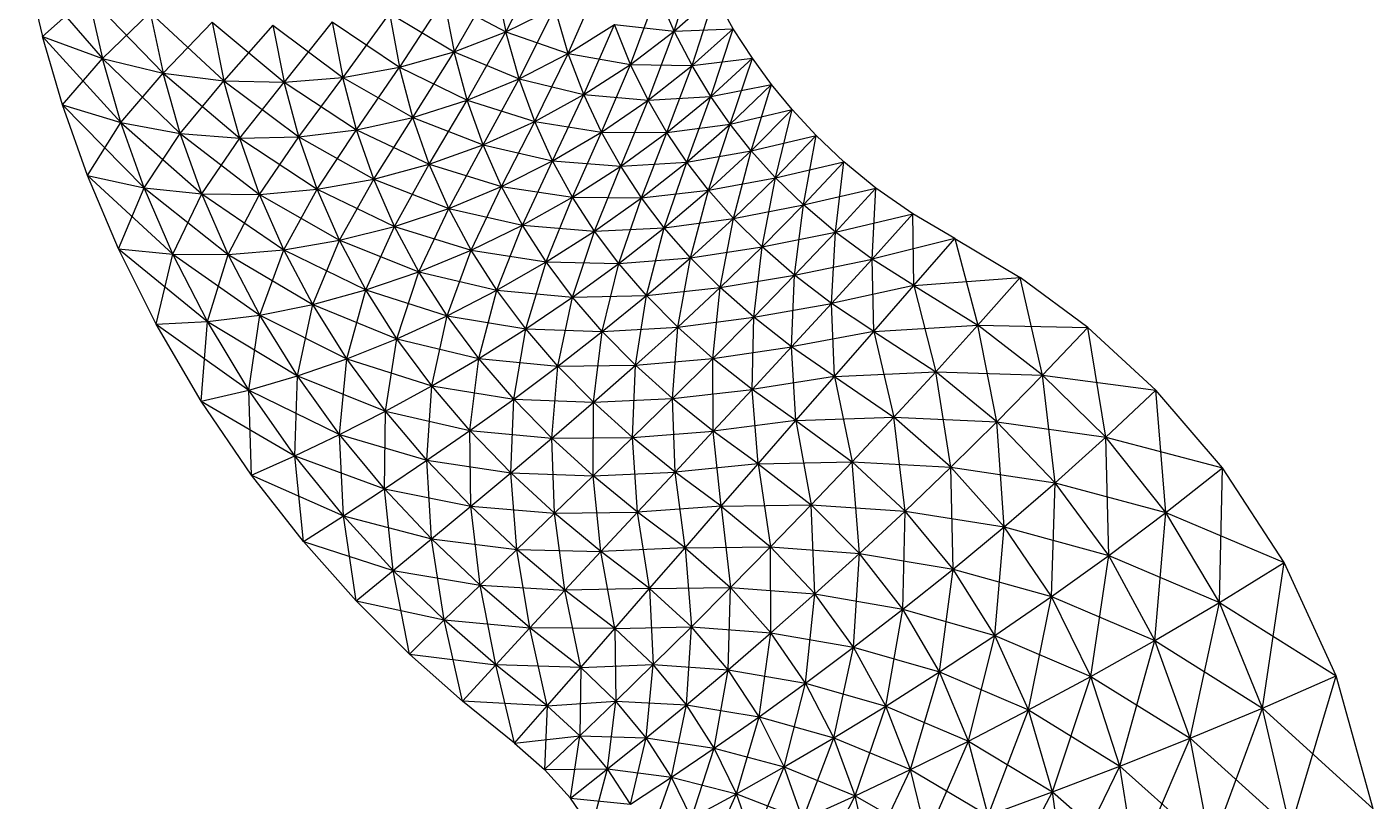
# Model space of a CAD drawing. Header units: metres. Extents: x -35 to 65, y -48 to 101.
# Drawn here: x -18.3 to 64, y 11.6 to 58.9 of the extents above; entities that cross this region are included whole.
import ezdxf

# ---------------------------------------------------------------- set-up
doc = ezdxf.new("R2010")
doc.units = ezdxf.units.M
for name, color, linetype, true_color in [('elements_default', 7, 'Continuous', 0xffffff), ('elements_lc_19', 2, 'Continuous', 0xffff00), ('elements_lc_2', 3, 'Continuous', 0x00ff00), ('elements_lc_3', 4, 'Continuous', 0x00ffff), ('elements_lc_4', 5, 'Continuous', 0x0000ff), ('elements_lc_5', 6, 'Continuous', 0xff00ff), ('elements_lc_6', 1, 'Continuous', 0xff0000)]:
    doc.layers.add(name, color=color, linetype=linetype, true_color=true_color)

msp = doc.modelspace()

# ---------------------------------------------------------------- linework, layer by layer
at = {"layer": 'elements_default'}
for p, q in [((13.3012, 63.1794), (10.9804, 58.6091)), ((21.2715, 58.6592), (22.6744, 63.1433)), ((-18.3167, 62.3061), (-17.3717, 58.3216)), ((-18.3167, 62.3061), (-13.7005, 56.9845)), ((10.3445, 61.7789), (7.81, 57.3896)), ((10.3445, 61.7789), (10.9804, 58.6091)), ((14.7927, 57.2929), (16.7566, 61.7723)), ((18.6006, 56.627), (20.2495, 61.0196)), ((21.2715, 58.6592), (20.2495, 61.0196)), ((-14.5668, 60.8239), (-17.3717, 58.3216)), ((-14.5668, 60.8239), (-13.7005, 56.9845)), ((-14.5668, 60.8239), (-9.98212, 56.089)), ((7.18893, 60.6301), (4.47503, 56.4507)), ((7.18893, 60.6301), (7.81, 57.3896)), ((7.18893, 60.6301), (10.9804, 58.6091)), ((21.2715, 58.6592), (23.7518, 60.8496)), ((22.3704, 56.548), (23.7518, 60.8496)), ((24.8901, 58.8087), (23.7518, 60.8496)), ((-10.7751, 59.7971), (-13.7005, 56.9845)), ((-10.7751, 59.7971), (-9.98212, 56.089)), ((-10.7751, 59.7971), (-6.26505, 55.6136)), ((3.85192, 59.7659), (0.998448, 55.8222)), ((3.85192, 59.7659), (4.47503, 56.4507)), ((3.85192, 59.7659), (7.81, 57.3896)), ((10.9804, 58.6091), (13.9676, 60.0797)), ((11.7851, 55.7396), (13.9676, 60.0797)), ((14.7927, 57.2929), (13.9676, 60.0797)), ((-6.99434, 59.2048), (-9.98212, 56.089)), ((-6.99434, 59.2048), (-6.26505, 55.6136)), ((-6.99434, 59.2048), (-2.59236, 55.5337)), ((-3.27063, 59.0216), (-6.26505, 55.6136)), ((-3.27063, 59.0216), (-2.59236, 55.5337)), ((-3.27063, 59.0216), (0.998448, 55.8222)), ((0.356067, 59.2189), (-2.59236, 55.5337)), ((0.356067, 59.2189), (0.998448, 55.8222)), ((0.356067, 59.2189), (4.47503, 56.4507)), ((7.81, 57.3896), (10.9804, 58.6091)), ((8.61191, 54.4273), (10.9804, 58.6091)), ((11.7851, 55.7396), (10.9804, 58.6091)), ((10.9804, 58.6091), (14.7927, 57.2929)), ((14.7927, 57.2929), (17.6186, 59.0612)), ((15.7518, 54.7747), (17.6186, 59.0612)), ((18.6006, 56.627), (17.6186, 59.0612)), ((17.6186, 59.0612), (21.2715, 58.6592)), ((18.6006, 56.627), (21.2715, 58.6592)), ((19.6776, 54.4345), (21.2715, 58.6592)), ((21.2715, 58.6592), (24.8901, 58.8087)), ((22.3704, 56.548), (21.2715, 58.6592)), ((22.3704, 56.548), (24.8901, 58.8087)), ((23.5215, 54.6579), (24.8901, 58.8087)), ((26.0582, 56.9979), (24.8901, 58.8087)), ((-16.1498, 54.1596), (-17.3717, 58.3216)), ((-17.3717, 58.3216), (-12.5705, 53.0709)), ((-17.3717, 58.3216), (-13.7005, 56.9845)), ((-16.1498, 54.1596), (-13.7005, 56.9845)), ((-12.5705, 53.0709), (-13.7005, 56.9845)), ((-13.7005, 56.9845), (-8.93887, 52.3951)), ((-13.7005, 56.9845), (-9.98212, 56.089)), ((4.47503, 56.4507), (7.81, 57.3896)), ((5.29227, 53.3821), (7.81, 57.3896)), ((8.61191, 54.4273), (7.81, 57.3896)), ((7.81, 57.3896), (11.7851, 55.7396)), ((11.7851, 55.7396), (14.7927, 57.2929)), ((12.7399, 53.1242), (14.7927, 57.2929)), ((15.7518, 54.7747), (14.7927, 57.2929)), ((14.7927, 57.2929), (18.6006, 56.627)), ((22.3704, 56.548), (26.0582, 56.9979)), ((23.5215, 54.6579), (26.0582, 56.9979)), ((24.7058, 52.9633), (26.0582, 56.9979)), ((27.2322, 55.3947), (26.0582, 56.9979)), ((-12.5705, 53.0709), (-9.98212, 56.089)), ((-8.93887, 52.3951), (-9.98212, 56.089)), ((-9.98212, 56.089), (-5.29941, 52.1119)), ((-9.98212, 56.089), (-6.26505, 55.6136)), ((0.998448, 55.8222), (4.47503, 56.4507)), ((1.84889, 52.6305), (4.47503, 56.4507)), ((5.29227, 53.3821), (4.47503, 56.4507)), ((4.47503, 56.4507), (8.61191, 54.4273)), ((15.7518, 54.7747), (18.6006, 56.627)), ((16.8259, 52.4868), (18.6006, 56.627)), ((19.6776, 54.4345), (18.6006, 56.627)), ((18.6006, 56.627), (22.3704, 56.548)), ((19.6776, 54.4345), (22.3704, 56.548)), ((20.8304, 52.4521), (22.3704, 56.548)), ((23.5215, 54.6579), (22.3704, 56.548)), ((-8.93887, 52.3951), (-6.26505, 55.6136)), ((-5.29941, 52.1119), (-6.26505, 55.6136)), ((-6.26505, 55.6136), (-1.69185, 52.1986)), ((-6.26505, 55.6136), (-2.59236, 55.5337)), ((-5.29941, 52.1119), (-2.59236, 55.5337)), ((-2.59236, 55.5337), (0.998448, 55.8222)), ((-1.69185, 52.1986), (-2.59236, 55.5337)), ((-2.59236, 55.5337), (1.84889, 52.6305)), ((-1.69185, 52.1986), (0.998448, 55.8222)), ((1.84889, 52.6305), (0.998448, 55.8222)), ((0.998448, 55.8222), (5.29227, 53.3821)), ((8.61191, 54.4273), (11.7851, 55.7396)), ((9.58155, 51.6978), (11.7851, 55.7396)), ((12.7399, 53.1242), (11.7851, 55.7396)), ((11.7851, 55.7396), (15.7518, 54.7747)), ((23.5215, 54.6579), (27.2322, 55.3947)), ((24.7058, 52.9633), (27.2322, 55.3947)), ((25.9915, 51.3423), (27.2322, 55.3947)), ((28.4953, 53.8608), (27.2322, 55.3947)), ((5.29227, 53.3821), (8.61191, 54.4273)), ((6.29624, 50.5178), (8.61191, 54.4273)), ((9.58155, 51.6978), (8.61191, 54.4273)), ((8.61191, 54.4273), (12.7399, 53.1242)), ((12.7399, 53.1242), (15.7518, 54.7747)), ((13.8311, 50.7232), (15.7518, 54.7747)), ((16.8259, 52.4868), (15.7518, 54.7747)), ((15.7518, 54.7747), (19.6776, 54.4345)), ((16.8259, 52.4868), (19.6776, 54.4345)), ((18.0008, 50.3954), (19.6776, 54.4345)), ((19.6776, 54.4345), (23.5215, 54.6579)), ((20.8304, 52.4521), (19.6776, 54.4345)), ((20.8304, 52.4521), (23.5215, 54.6579)), ((22.0447, 50.6518), (23.5215, 54.6579)), ((24.7058, 52.9633), (23.5215, 54.6579)), ((-14.6116, 49.8303), (-16.1498, 54.1596)), ((-16.1498, 54.1596), (-11.1465, 49.0823)), ((-16.1498, 54.1596), (-12.5705, 53.0709)), ((24.7058, 52.9633), (28.4953, 53.8608)), ((25.9915, 51.3423), (28.4953, 53.8608)), ((27.4737, 49.6949), (28.4953, 53.8608)), ((29.9611, 52.2812), (28.4953, 53.8608)), ((-14.6116, 49.8303), (-12.5705, 53.0709)), ((-11.1465, 49.0823), (-12.5705, 53.0709)), ((-12.5705, 53.0709), (-7.62408, 48.7042)), ((-12.5705, 53.0709), (-8.93887, 52.3951)), ((1.84889, 52.6305), (5.29227, 53.3821)), ((2.90612, 49.6066), (5.29227, 53.3821)), ((6.29624, 50.5178), (5.29227, 53.3821)), ((5.29227, 53.3821), (9.58155, 51.6978)), ((9.58155, 51.6978), (12.7399, 53.1242)), ((10.7108, 49.1621), (12.7399, 53.1242)), ((13.8311, 50.7232), (12.7399, 53.1242)), ((12.7399, 53.1242), (16.8259, 52.4868)), ((20.8304, 52.4521), (24.7058, 52.9633)), ((22.0447, 50.6518), (24.7058, 52.9633)), ((23.3757, 48.929), (24.7058, 52.9633)), ((25.9915, 51.3423), (24.7058, 52.9633)), ((-11.1465, 49.0823), (-8.93887, 52.3951)), ((-7.62408, 48.7042), (-8.93887, 52.3951)), ((-8.93887, 52.3951), (-4.08441, 48.6787)), ((-8.93887, 52.3951), (-5.29941, 52.1119)), ((-7.62408, 48.7042), (-5.29941, 52.1119)), ((-5.29941, 52.1119), (-1.69185, 52.1986)), ((-4.08441, 48.6787), (-5.29941, 52.1119)), ((-5.29941, 52.1119), (-0.563618, 48.9864)), ((-4.08441, 48.6787), (-1.69185, 52.1986)), ((-1.69185, 52.1986), (1.84889, 52.6305)), ((-0.563618, 48.9864), (-1.69185, 52.1986)), ((-1.69185, 52.1986), (2.90612, 49.6066)), ((-0.563618, 48.9864), (1.84889, 52.6305)), ((2.90612, 49.6066), (1.84889, 52.6305)), ((1.84889, 52.6305), (6.29624, 50.5178)), ((13.8311, 50.7232), (16.8259, 52.4868)), ((15.05, 48.5023), (16.8259, 52.4868)), ((18.0008, 50.3954), (16.8259, 52.4868)), ((16.8259, 52.4868), (20.8304, 52.4521)), ((18.0008, 50.3954), (20.8304, 52.4521)), ((19.2671, 48.4713), (20.8304, 52.4521)), ((22.0447, 50.6518), (20.8304, 52.4521)), ((25.9915, 51.3423), (29.9611, 52.2812)), ((27.4737, 49.6949), (29.9611, 52.2812)), ((29.1786, 48.032), (29.9611, 52.2812)), ((31.6572, 50.6738), (29.9611, 52.2812)), ((6.29624, 50.5178), (9.58155, 51.6978)), ((7.48448, 47.8213), (9.58155, 51.6978)), ((10.7108, 49.1621), (9.58155, 51.6978)), ((9.58155, 51.6978), (13.8311, 50.7232)), ((22.0447, 50.6518), (25.9915, 51.3423)), ((23.3757, 48.929), (25.9915, 51.3423)), ((24.9015, 47.1986), (25.9915, 51.3423)), ((27.4737, 49.6949), (25.9915, 51.3423)), ((2.90612, 49.6066), (6.29624, 50.5178)), ((4.17379, 46.7187), (6.29624, 50.5178)), ((7.48448, 47.8213), (6.29624, 50.5178)), ((6.29624, 50.5178), (10.7108, 49.1621)), ((10.7108, 49.1621), (13.8311, 50.7232)), ((11.9962, 46.7867), (13.8311, 50.7232)), ((15.05, 48.5023), (13.8311, 50.7232)), ((13.8311, 50.7232), (18.0008, 50.3954)), ((15.05, 48.5023), (18.0008, 50.3954)), ((16.3918, 46.4319), (18.0008, 50.3954)), ((18.0008, 50.3954), (22.0447, 50.6518)), ((19.2671, 48.4713), (18.0008, 50.3954)), ((19.2671, 48.4713), (22.0447, 50.6518)), ((20.668, 46.6281), (22.0447, 50.6518)), ((23.3757, 48.929), (22.0447, 50.6518)), ((27.4737, 49.6949), (31.6572, 50.6738)), ((29.1786, 48.032), (31.6572, 50.6738)), ((31.135, 46.3674), (31.6572, 50.6738)), ((33.6134, 49.0627), (31.6572, 50.6738)), ((-12.7141, 45.349), (-14.6116, 49.8303)), ((-14.6116, 49.8303), (-9.39446, 45.0213)), ((-14.6116, 49.8303), (-11.1465, 49.0823)), ((-0.563618, 48.9864), (2.90612, 49.6066)), ((0.802662, 45.8714), (2.90612, 49.6066)), ((4.17379, 46.7187), (2.90612, 49.6066)), ((2.90612, 49.6066), (7.48448, 47.8213)), ((23.3757, 48.929), (27.4737, 49.6949)), ((24.9015, 47.1986), (27.4737, 49.6949)), ((26.6463, 45.4651), (27.4737, 49.6949)), ((29.1786, 48.032), (27.4737, 49.6949)), ((-12.7141, 45.349), (-11.1465, 49.0823)), ((-9.39446, 45.0213), (-11.1465, 49.0823)), ((-11.1465, 49.0823), (-6.01216, 45.0078)), ((-11.1465, 49.0823), (-7.62408, 48.7042)), ((-9.39446, 45.0213), (-7.62408, 48.7042)), ((-6.01216, 45.0078), (-7.62408, 48.7042)), ((-7.62408, 48.7042), (-2.60239, 45.2959)), ((-7.62408, 48.7042), (-4.08441, 48.6787)), ((-6.01216, 45.0078), (-4.08441, 48.6787)), ((-4.08441, 48.6787), (-0.563618, 48.9864)), ((-2.60239, 45.2959), (-4.08441, 48.6787)), ((-4.08441, 48.6787), (0.802662, 45.8714)), ((-2.60239, 45.2959), (-0.563618, 48.9864)), ((0.802662, 45.8714), (-0.563618, 48.9864)), ((-0.563618, 48.9864), (4.17379, 46.7187)), ((7.48448, 47.8213), (10.7108, 49.1621)), ((8.85923, 45.2614), (10.7108, 49.1621)), ((11.9962, 46.7867), (10.7108, 49.1621)), ((10.7108, 49.1621), (15.05, 48.5023)), ((19.2671, 48.4713), (23.3757, 48.929)), ((20.668, 46.6281), (23.3757, 48.929)), ((22.2648, 44.7963), (23.3757, 48.929)), ((24.9015, 47.1986), (23.3757, 48.929)), ((29.1786, 48.032), (33.6134, 49.0627)), ((31.135, 46.3674), (33.6134, 49.0627)), ((33.3736, 44.7177), (33.6134, 49.0627)), ((35.8604, 47.4805), (33.6134, 49.0627)), ((4.17379, 46.7187), (7.48448, 47.8213)), ((5.6603, 43.9391), (7.48448, 47.8213)), ((8.85923, 45.2614), (7.48448, 47.8213)), ((7.48448, 47.8213), (11.9962, 46.7867)), ((11.9962, 46.7867), (15.05, 48.5023)), ((13.4385, 44.5425), (15.05, 48.5023)), ((16.3918, 46.4319), (15.05, 48.5023)), ((15.05, 48.5023), (19.2671, 48.4713)), ((16.3918, 46.4319), (19.2671, 48.4713)), ((17.8884, 44.4454), (19.2671, 48.4713)), ((20.668, 46.6281), (19.2671, 48.4713)), ((24.9015, 47.1986), (29.1786, 48.032)), ((26.6463, 45.4651), (29.1786, 48.032)), ((28.6371, 43.7334), (29.1786, 48.032)), ((31.135, 46.3674), (29.1786, 48.032)), ((20.668, 46.6281), (24.9015, 47.1986)), ((22.2648, 44.7963), (24.9015, 47.1986)), ((24.0791, 42.9747), (24.9015, 47.1986)), ((26.6463, 45.4651), (24.9015, 47.1986)), ((31.135, 46.3674), (35.8604, 47.4805)), ((33.3736, 44.7177), (35.8604, 47.4805)), ((35.9273, 43.1023), (35.8604, 47.4805)), ((38.4292, 45.9698), (35.8604, 47.4805)), ((0.802662, 45.8714), (4.17379, 46.7187)), ((2.42209, 42.8313), (4.17379, 46.7187)), ((5.6603, 43.9391), (4.17379, 46.7187)), ((4.17379, 46.7187), (8.85923, 45.2614)), ((8.85923, 45.2614), (11.9962, 46.7867)), ((10.4271, 42.8108), (11.9962, 46.7867)), ((13.4385, 44.5425), (11.9962, 46.7867)), ((11.9962, 46.7867), (16.3918, 46.4319)), ((13.4385, 44.5425), (16.3918, 46.4319)), ((15.0572, 42.3855), (16.3918, 46.4319)), ((16.3918, 46.4319), (20.668, 46.6281)), ((17.8884, 44.4454), (16.3918, 46.4319)), ((17.8884, 44.4454), (20.668, 46.6281)), ((19.5835, 42.4907), (20.668, 46.6281)), ((22.2648, 44.7963), (20.668, 46.6281)), ((26.6463, 45.4651), (31.135, 46.3674)), ((28.6371, 43.7334), (31.135, 46.3674)), ((30.9031, 42.008), (31.135, 46.3674)), ((33.3736, 44.7177), (31.135, 46.3674)), ((-10.4111, 40.7376), (-12.7141, 45.349)), ((-12.7141, 45.349), (-7.27638, 40.8942)), ((-12.7141, 45.349), (-9.39446, 45.0213)), ((-6.01216, 45.0078), (-2.60239, 45.2959)), ((-4.07317, 41.3), (-2.60239, 45.2959)), ((-2.60239, 45.2959), (0.802662, 45.8714)), ((-0.831072, 41.9484), (-2.60239, 45.2959)), ((-2.60239, 45.2959), (2.42209, 42.8313)), ((-0.831072, 41.9484), (0.802662, 45.8714)), ((2.42209, 42.8313), (0.802662, 45.8714)), ((0.802662, 45.8714), (5.6603, 43.9391)), ((22.2648, 44.7963), (26.6463, 45.4651)), ((24.0791, 42.9747), (26.6463, 45.4651)), ((26.1345, 41.161), (26.6463, 45.4651)), ((28.6371, 43.7334), (26.6463, 45.4651)), ((38.4292, 45.9698), (33.3736, 44.7177)), ((35.9273, 43.1023), (38.4292, 45.9698)), ((38.4292, 45.9698), (39.8463, 40.6794)), ((38.4292, 45.9698), (42.4273, 43.5903)), ((-10.4111, 40.7376), (-9.39446, 45.0213)), ((-7.27638, 40.8942), (-9.39446, 45.0213)), ((-9.39446, 45.0213), (-4.07317, 41.3)), ((-9.39446, 45.0213), (-6.01216, 45.0078)), ((-7.27638, 40.8942), (-6.01216, 45.0078)), ((-4.07317, 41.3), (-6.01216, 45.0078)), ((-6.01216, 45.0078), (-0.831072, 41.9484)), ((5.6603, 43.9391), (8.85923, 45.2614)), ((7.37871, 41.2437), (8.85923, 45.2614)), ((10.4271, 42.8108), (8.85923, 45.2614)), ((8.85923, 45.2614), (13.4385, 44.5425)), ((10.4271, 42.8108), (13.4385, 44.5425)), ((12.1941, 40.4515), (13.4385, 44.5425)), ((15.0572, 42.3855), (13.4385, 44.5425)), ((13.4385, 44.5425), (17.8884, 44.4454)), ((17.8884, 44.4454), (22.2648, 44.7963)), ((19.5835, 42.4907), (22.2648, 44.7963)), ((21.4944, 40.5614), (22.2648, 44.7963)), ((24.0791, 42.9747), (22.2648, 44.7963)), ((28.6371, 43.7334), (33.3736, 44.7177)), ((30.9031, 42.008), (33.3736, 44.7177)), ((33.4756, 40.2924), (33.3736, 44.7177)), ((35.9273, 43.1023), (33.3736, 44.7177)), ((2.42209, 42.8313), (5.6603, 43.9391)), ((4.31449, 39.8466), (5.6603, 43.9391)), ((7.37871, 41.2437), (5.6603, 43.9391)), ((5.6603, 43.9391), (10.4271, 42.8108)), ((15.0572, 42.3855), (17.8884, 44.4454)), ((16.8766, 40.283), (17.8884, 44.4454)), ((19.5835, 42.4907), (17.8884, 44.4454)), ((24.0791, 42.9747), (28.6371, 43.7334)), ((26.1345, 41.161), (28.6371, 43.7334)), ((28.4566, 39.3513), (28.6371, 43.7334)), ((30.9031, 42.008), (28.6371, 43.7334)), ((-0.831072, 41.9484), (2.42209, 42.8313)), ((1.25646, 38.6239), (2.42209, 42.8313)), ((4.31449, 39.8466), (2.42209, 42.8313)), ((2.42209, 42.8313), (7.37871, 41.2437)), ((19.5835, 42.4907), (24.0791, 42.9747)), ((21.4944, 40.5614), (24.0791, 42.9747)), ((23.6401, 38.65), (24.0791, 42.9747)), ((26.1345, 41.161), (24.0791, 42.9747)), ((35.9273, 43.1023), (30.9031, 42.008)), ((33.4756, 40.2924), (35.9273, 43.1023)), ((35.9273, 43.1023), (42.4273, 43.5903)), ((35.9273, 43.1023), (37.2703, 37.8302)), ((35.9273, 43.1023), (39.8463, 40.6794)), ((43.7979, 37.6203), (42.4273, 43.5903)), ((46.5633, 40.5442), (42.4273, 43.5903)), ((7.37871, 41.2437), (10.4271, 42.8108)), ((9.31896, 38.6452), (10.4271, 42.8108)), ((12.1941, 40.4515), (10.4271, 42.8108)), ((10.4271, 42.8108), (15.0572, 42.3855)), ((12.1941, 40.4515), (15.0572, 42.3855)), ((14.1621, 38.1733), (15.0572, 42.3855)), ((15.0572, 42.3855), (19.5835, 42.4907)), ((16.8766, 40.283), (15.0572, 42.3855)), ((16.8766, 40.283), (19.5835, 42.4907)), ((18.9084, 38.2246), (19.5835, 42.4907)), ((21.4944, 40.5614), (19.5835, 42.4907)), ((26.1345, 41.161), (30.9031, 42.008)), ((28.4566, 39.3513), (30.9031, 42.008)), ((31.0731, 37.5389), (30.9031, 42.008)), ((33.4756, 40.2924), (30.9031, 42.008)), ((-7.27638, 40.8942), (-4.07317, 41.3)), ((-4.7506, 36.7123), (-4.07317, 41.3)), ((-4.07317, 41.3), (-0.831072, 41.9484)), ((-1.7729, 37.5785), (-4.07317, 41.3)), ((-4.07317, 41.3), (1.25646, 38.6239)), ((-1.7729, 37.5785), (-0.831072, 41.9484)), ((1.25646, 38.6239), (-0.831072, 41.9484)), ((-0.831072, 41.9484), (4.31449, 39.8466)), ((4.31449, 39.8466), (7.37871, 41.2437)), ((6.45097, 36.9672), (7.37871, 41.2437)), ((9.31896, 38.6452), (7.37871, 41.2437)), ((7.37871, 41.2437), (12.1941, 40.4515)), ((-10.4111, 40.7376), (-7.27638, 40.8942)), ((-7.65321, 36.0256), (-10.4111, 40.7376)), ((-10.4111, 40.7376), (-4.7506, 36.7123)), ((-7.65321, 36.0256), (-7.27638, 40.8942)), ((-4.7506, 36.7123), (-7.27638, 40.8942)), ((-7.27638, 40.8942), (-1.7729, 37.5785)), ((9.31896, 38.6452), (12.1941, 40.4515)), ((11.4572, 36.1605), (12.1941, 40.4515)), ((14.1621, 38.1733), (12.1941, 40.4515)), ((12.1941, 40.4515), (16.8766, 40.283)), ((16.8766, 40.283), (21.4944, 40.5614)), ((18.9084, 38.2246), (21.4944, 40.5614)), ((21.1655, 36.1993), (21.4944, 40.5614)), ((21.4944, 40.5614), (26.1345, 41.161)), ((23.6401, 38.65), (21.4944, 40.5614)), ((23.6401, 38.65), (26.1345, 41.161)), ((26.041, 36.7471), (26.1345, 41.161)), ((28.4566, 39.3513), (26.1345, 41.161)), ((33.4756, 40.2924), (39.8463, 40.6794)), ((41.0031, 34.7674), (39.8463, 40.6794)), ((43.7979, 37.6203), (39.8463, 40.6794)), ((39.8463, 40.6794), (46.5633, 40.5442)), ((47.6795, 33.8315), (46.5633, 40.5442)), ((50.7398, 36.7083), (46.5633, 40.5442)), ((1.25646, 38.6239), (4.31449, 39.8466)), ((3.60901, 35.4172), (4.31449, 39.8466)), ((6.45097, 36.9672), (4.31449, 39.8466)), ((4.31449, 39.8466), (9.31896, 38.6452)), ((14.1621, 38.1733), (16.8766, 40.283)), ((16.3358, 35.963), (16.8766, 40.283)), ((18.9084, 38.2246), (16.8766, 40.283)), ((33.4756, 40.2924), (28.4566, 39.3513)), ((31.0731, 37.5389), (33.4756, 40.2924)), ((33.4756, 40.2924), (34.7063, 35.0464)), ((33.4756, 40.2924), (37.2703, 37.8302)), ((23.6401, 38.65), (28.4566, 39.3513)), ((26.041, 36.7471), (28.4566, 39.3513)), ((28.7189, 34.8407), (28.4566, 39.3513)), ((31.0731, 37.5389), (28.4566, 39.3513)), ((-1.7729, 37.5785), (1.25646, 38.6239)), ((0.811417, 33.9933), (1.25646, 38.6239)), ((3.60901, 35.4172), (1.25646, 38.6239)), ((1.25646, 38.6239), (6.45097, 36.9672)), ((6.45097, 36.9672), (9.31896, 38.6452)), ((8.77788, 34.2427), (9.31896, 38.6452)), ((11.4572, 36.1605), (9.31896, 38.6452)), ((9.31896, 38.6452), (14.1621, 38.1733)), ((11.4572, 36.1605), (14.1621, 38.1733)), ((13.7899, 33.7744), (14.1621, 38.1733)), ((14.1621, 38.1733), (18.9084, 38.2246)), ((16.3358, 35.963), (14.1621, 38.1733)), ((16.3358, 35.963), (18.9084, 38.2246)), ((18.7208, 33.8075), (18.9084, 38.2246)), ((18.9084, 38.2246), (23.6401, 38.65)), ((21.1655, 36.1993), (18.9084, 38.2246)), ((21.1655, 36.1993), (23.6401, 38.65)), ((23.6617, 34.1947), (23.6401, 38.65)), ((26.041, 36.7471), (23.6401, 38.65)), ((-4.7506, 36.7123), (-1.7729, 37.5785)), ((-1.92406, 32.6931), (-1.7729, 37.5785)), ((0.811417, 33.9933), (-1.7729, 37.5785)), ((-1.7729, 37.5785), (3.60901, 35.4172)), ((31.0731, 37.5389), (26.041, 36.7471)), ((28.7189, 34.8407), (31.0731, 37.5389)), ((31.0731, 37.5389), (37.2703, 37.8302)), ((31.0731, 37.5389), (32.1617, 32.3318)), ((31.0731, 37.5389), (34.7063, 35.0464)), ((38.1966, 31.9948), (37.2703, 37.8302)), ((41.0031, 34.7674), (37.2703, 37.8302)), ((37.2703, 37.8302), (43.7979, 37.6203)), ((44.5725, 31.04), (43.7979, 37.6203)), ((47.6795, 33.8315), (43.7979, 37.6203)), ((43.7979, 37.6203), (50.7398, 36.7083)), ((-7.65321, 36.0256), (-4.7506, 36.7123)), ((-4.58039, 31.5127), (-4.7506, 36.7123)), ((-1.92406, 32.6931), (-4.7506, 36.7123)), ((-4.7506, 36.7123), (0.811417, 33.9933)), ((3.60901, 35.4172), (6.45097, 36.9672)), ((6.13908, 32.417), (6.45097, 36.9672)), ((8.77788, 34.2427), (6.45097, 36.9672)), ((6.45097, 36.9672), (11.4572, 36.1605)), ((21.1655, 36.1993), (26.041, 36.7471)), ((23.6617, 34.1947), (26.041, 36.7471)), ((26.4119, 32.1967), (26.041, 36.7471)), ((28.7189, 34.8407), (26.041, 36.7471)), ((51.3501, 29.223), (50.7398, 36.7083)), ((54.8134, 31.9546), (50.7398, 36.7083)), ((-4.58039, 31.5127), (-7.65321, 36.0256)), ((-7.65321, 36.0256), (-1.92406, 32.6931)), ((0.811417, 33.9933), (3.60901, 35.4172)), ((3.5545, 30.6798), (3.60901, 35.4172)), ((6.13908, 32.417), (3.60901, 35.4172)), ((3.60901, 35.4172), (8.77788, 34.2427)), ((8.77788, 34.2427), (11.4572, 36.1605)), ((11.2828, 31.6562), (11.4572, 36.1605)), ((13.7899, 33.7744), (11.4572, 36.1605)), ((11.4572, 36.1605), (16.3358, 35.963)), ((13.7899, 33.7744), (16.3358, 35.963)), ((16.3148, 31.4726), (16.3358, 35.963)), ((16.3358, 35.963), (21.1655, 36.1993)), ((18.7208, 33.8075), (16.3358, 35.963)), ((18.7208, 33.8075), (21.1655, 36.1993)), ((21.3236, 31.6931), (21.1655, 36.1993)), ((23.6617, 34.1947), (21.1655, 36.1993)), ((28.7189, 34.8407), (23.6617, 34.1947)), ((26.4119, 32.1967), (28.7189, 34.8407)), ((28.7189, 34.8407), (34.7063, 35.0464)), ((28.7189, 34.8407), (29.6439, 29.6902)), ((28.7189, 34.8407), (32.1617, 32.3318)), ((35.3957, 29.3113), (34.7063, 35.0464)), ((38.1966, 31.9948), (34.7063, 35.0464)), ((34.7063, 35.0464), (41.0031, 34.7674)), ((41.4489, 28.3485), (41.0031, 34.7674)), ((44.5725, 31.04), (41.0031, 34.7674)), ((41.0031, 34.7674), (47.6795, 33.8315)), ((-1.92406, 32.6931), (0.811417, 33.9933)), ((1.03665, 29.027), (0.811417, 33.9933)), ((3.5545, 30.6798), (0.811417, 33.9933)), ((0.811417, 33.9933), (6.13908, 32.417)), ((6.13908, 32.417), (8.77788, 34.2427)), ((8.82477, 29.605), (8.77788, 34.2427)), ((11.2828, 31.6562), (8.77788, 34.2427)), ((8.77788, 34.2427), (13.7899, 33.7744)), ((11.2828, 31.6562), (13.7899, 33.7744)), ((13.7899, 33.7744), (18.7208, 33.8075)), ((13.9548, 29.1925), (13.7899, 33.7744)), ((16.3148, 31.4726), (13.7899, 33.7744)), ((16.3148, 31.4726), (18.7208, 33.8075)), ((18.7208, 33.8075), (23.6617, 34.1947)), ((19.0304, 29.2412), (18.7208, 33.8075)), ((21.3236, 31.6931), (18.7208, 33.8075)), ((21.3236, 31.6931), (23.6617, 34.1947)), ((24.1513, 29.6058), (23.6617, 34.1947)), ((26.4119, 32.1967), (23.6617, 34.1947)), ((47.8478, 26.5937), (47.6795, 33.8315)), ((51.3501, 29.223), (47.6795, 33.8315)), ((47.6795, 33.8315), (54.8134, 31.9546)), ((-4.58039, 31.5127), (-1.92406, 32.6931)), ((-1.40321, 27.4538), (-1.92406, 32.6931)), ((1.03665, 29.027), (-1.92406, 32.6931)), ((-1.92406, 32.6931), (3.5545, 30.6798)), ((3.5545, 30.6798), (6.13908, 32.417)), ((6.42509, 27.6174), (6.13908, 32.417)), ((8.82477, 29.605), (6.13908, 32.417)), ((6.13908, 32.417), (11.2828, 31.6562)), ((26.4119, 32.1967), (21.3236, 31.6931)), ((24.1513, 29.6058), (26.4119, 32.1967)), ((26.4119, 32.1967), (32.1617, 32.3318)), ((26.4119, 32.1967), (27.1603, 27.1254)), ((26.4119, 32.1967), (29.6439, 29.6902)), ((32.6172, 26.7249), (32.1617, 32.3318)), ((35.3957, 29.3113), (32.1617, 32.3318)), ((32.1617, 32.3318), (38.1966, 31.9948)), ((-1.40321, 27.4538), (-4.58039, 31.5127)), ((-4.58039, 31.5127), (1.03665, 29.027)), ((8.82477, 29.605), (11.2828, 31.6562)), ((11.647, 26.9647), (11.2828, 31.6562)), ((13.9548, 29.1925), (11.2828, 31.6562)), ((11.2828, 31.6562), (16.3148, 31.4726)), ((13.9548, 29.1925), (16.3148, 31.4726)), ((16.3148, 31.4726), (21.3236, 31.6931)), ((16.7849, 26.8377), (16.3148, 31.4726)), ((19.0304, 29.2412), (16.3148, 31.4726)), ((19.0304, 29.2412), (21.3236, 31.6931)), ((21.9361, 27.0669), (21.3236, 31.6931)), ((24.1513, 29.6058), (21.3236, 31.6931)), ((38.3369, 25.7693), (38.1966, 31.9948)), ((41.4489, 28.3485), (38.1966, 31.9948)), ((38.1966, 31.9948), (44.5725, 31.04)), ((54.6226, 23.7185), (54.8134, 31.9546)), ((58.5816, 26.1614), (54.8134, 31.9546)), ((1.03665, 29.027), (3.5545, 30.6798)), ((4.09147, 25.6893), (3.5545, 30.6798)), ((6.42509, 27.6174), (3.5545, 30.6798)), ((3.5545, 30.6798), (8.82477, 29.605)), ((44.349, 24.0845), (44.5725, 31.04)), ((47.8478, 26.5937), (44.5725, 31.04)), ((44.5725, 31.04), (51.3501, 29.223)), ((24.1513, 29.6058), (29.6439, 29.6902)), ((29.8768, 24.2426), (29.6439, 29.6902)), ((32.6172, 26.7249), (29.6439, 29.6902)), ((29.6439, 29.6902), (35.3957, 29.3113)), ((-1.40321, 27.4538), (1.03665, 29.027)), ((1.83039, 23.817), (1.03665, 29.027)), ((4.09147, 25.6893), (1.03665, 29.027)), ((1.03665, 29.027), (6.42509, 27.6174)), ((6.42509, 27.6174), (8.82477, 29.605)), ((9.39635, 24.7868), (8.82477, 29.605)), ((11.647, 26.9647), (8.82477, 29.605)), ((8.82477, 29.605), (13.9548, 29.1925)), ((11.647, 26.9647), (13.9548, 29.1925)), ((13.9548, 29.1925), (19.0304, 29.2412)), ((14.5894, 24.4812), (13.9548, 29.1925)), ((16.7849, 26.8377), (13.9548, 29.1925)), ((16.7849, 26.8377), (19.0304, 29.2412)), ((24.1513, 29.6058), (19.0304, 29.2412)), ((19.7653, 24.579), (19.0304, 29.2412)), ((21.9361, 27.0669), (19.0304, 29.2412)), ((21.9361, 27.0669), (24.1513, 29.6058)), ((24.1513, 29.6058), (24.7182, 24.641)), ((24.1513, 29.6058), (27.1603, 27.1254)), ((35.2616, 23.3124), (35.3957, 29.3113)), ((38.3369, 25.7693), (35.3957, 29.3113)), ((35.3957, 29.3113), (41.4489, 28.3485)), ((50.6662, 21.3918), (51.3501, 29.223)), ((54.6226, 23.7185), (51.3501, 29.223)), ((51.3501, 29.223), (58.5816, 26.1614)), ((40.8904, 21.7088), (41.4489, 28.3485)), ((44.349, 24.0845), (41.4489, 28.3485)), ((41.4489, 28.3485), (47.8478, 26.5937)), ((1.83039, 23.817), (-1.40321, 27.4538)), ((-1.40321, 27.4538), (4.09147, 25.6893)), ((4.09147, 25.6893), (6.42509, 27.6174)), ((7.20667, 22.656), (6.42509, 27.6174)), ((9.39635, 24.7868), (6.42509, 27.6174)), ((6.42509, 27.6174), (11.647, 26.9647)), ((9.39635, 24.7868), (11.647, 26.9647)), ((12.4456, 22.1705), (11.647, 26.9647)), ((14.5894, 24.4812), (11.647, 26.9647)), ((11.647, 26.9647), (16.7849, 26.8377)), ((14.5894, 24.4812), (16.7849, 26.8377)), ((21.9361, 27.0669), (16.7849, 26.8377)), ((17.6382, 22.1411), (16.7849, 26.8377)), ((19.7653, 24.579), (16.7849, 26.8377)), ((19.7653, 24.579), (21.9361, 27.0669)), ((21.9361, 27.0669), (27.1603, 27.1254)), ((21.9361, 27.0669), (22.3244, 22.2401)), ((21.9361, 27.0669), (24.7182, 24.641)), ((27.1889, 21.8699), (27.1603, 27.1254)), ((29.8768, 24.2426), (27.1603, 27.1254)), ((27.1603, 27.1254), (32.6172, 26.7249)), ((32.2454, 20.9854), (32.6172, 26.7249)), ((35.2616, 23.3124), (32.6172, 26.7249)), ((32.6172, 26.7249), (38.3369, 25.7693)), ((46.7626, 19.1988), (47.8478, 26.5937)), ((50.6662, 21.3918), (47.8478, 26.5937)), ((47.8478, 26.5937), (54.6226, 23.7185)), ((1.83039, 23.817), (4.09147, 25.6893)), ((5.08085, 20.5699), (4.09147, 25.6893)), ((7.20667, 22.656), (4.09147, 25.6893)), ((4.09147, 25.6893), (9.39635, 24.7868)), ((37.5029, 19.4759), (38.3369, 25.7693)), ((40.8904, 21.7088), (38.3369, 25.7693)), ((38.3369, 25.7693), (44.349, 24.0845)), ((57.2578, 17.2708), (58.5816, 26.1614)), ((61.77, 19.2307), (58.5816, 26.1614)), ((7.20667, 22.656), (9.39635, 24.7868)), ((10.3542, 19.904), (9.39635, 24.7868)), ((12.4456, 22.1705), (9.39635, 24.7868)), ((9.39635, 24.7868), (14.5894, 24.4812)), ((12.4456, 22.1705), (14.5894, 24.4812)), ((19.7653, 24.579), (14.5894, 24.4812)), ((15.5537, 19.7521), (14.5894, 24.4812)), ((17.6382, 22.1411), (14.5894, 24.4812)), ((17.6382, 22.1411), (19.7653, 24.579)), ((19.7653, 24.579), (24.7182, 24.641)), ((19.7653, 24.579), (19.985, 19.9255)), ((19.7653, 24.579), (22.3244, 22.2401)), ((24.5661, 19.6113), (24.7182, 24.641)), ((27.1889, 21.8699), (24.7182, 24.641)), ((24.7182, 24.641), (29.8768, 24.2426)), ((29.3072, 18.7932), (29.8768, 24.2426)), ((32.2454, 20.9854), (29.8768, 24.2426)), ((29.8768, 24.2426), (35.2616, 23.3124)), ((42.9517, 17.1505), (44.349, 24.0845)), ((46.7626, 19.1988), (44.349, 24.0845)), ((44.349, 24.0845), (50.6662, 21.3918)), ((5.08085, 20.5699), (1.83039, 23.817)), ((1.83039, 23.817), (7.20667, 22.656)), ((34.2116, 17.3909), (35.2616, 23.3124)), ((37.5029, 19.4759), (35.2616, 23.3124)), ((35.2616, 23.3124), (40.8904, 21.7088)), ((52.831, 15.4279), (54.6226, 23.7185)), ((57.2578, 17.2708), (54.6226, 23.7185)), ((54.6226, 23.7185), (61.77, 19.2307)), ((5.08085, 20.5699), (7.20667, 22.656)), ((8.3159, 17.6804), (7.20667, 22.656)), ((10.3542, 19.904), (7.20667, 22.656)), ((7.20667, 22.656), (12.4456, 22.1705)), ((17.6382, 22.1411), (22.3244, 22.2401)), ((22.0195, 17.47), (22.3244, 22.2401)), ((24.5661, 19.6113), (22.3244, 22.2401)), ((22.3244, 22.2401), (27.1889, 21.8699)), ((10.3542, 19.904), (12.4456, 22.1705)), ((13.5112, 17.4111), (12.4456, 22.1705)), ((15.5537, 19.7521), (12.4456, 22.1705)), ((17.6382, 22.1411), (12.4456, 22.1705)), ((15.5537, 19.7521), (17.6382, 22.1411)), ((17.6382, 22.1411), (17.7059, 17.6997)), ((17.6382, 22.1411), (19.985, 19.9255)), ((26.4626, 16.7387), (27.1889, 21.8699)), ((29.3072, 18.7932), (27.1889, 21.8699)), ((27.1889, 21.8699), (32.2454, 20.9854)), ((39.2644, 15.2525), (40.8904, 21.7088)), ((42.9517, 17.1505), (40.8904, 21.7088)), ((40.8904, 21.7088), (46.7626, 19.1988)), ((31.0361, 15.456), (32.2454, 20.9854)), ((34.2116, 17.3909), (32.2454, 20.9854)), ((32.2454, 20.9854), (37.5029, 19.4759)), ((48.537, 13.7146), (50.6662, 21.3918)), ((52.831, 15.4279), (50.6662, 21.3918)), ((50.6662, 21.3918), (57.2578, 17.2708)), ((8.3159, 17.6804), (5.08085, 20.5699)), ((5.08085, 20.5699), (10.3542, 19.904)), ((8.3159, 17.6804), (10.3542, 19.904)), ((11.5096, 15.1171), (10.3542, 19.904)), ((13.5112, 17.4111), (10.3542, 19.904)), ((15.5537, 19.7521), (10.3542, 19.904)), ((15.5537, 19.7521), (19.985, 19.9255)), ((19.5582, 15.4479), (19.985, 19.9255)), ((22.0195, 17.47), (19.985, 19.9255)), ((19.985, 19.9255), (24.5661, 19.6113)), ((13.5112, 17.4111), (15.5537, 19.7521)), ((15.5537, 19.7521), (15.4922, 15.5644)), ((15.5537, 19.7521), (17.7059, 17.6997)), ((23.724, 14.8226), (24.5661, 19.6113)), ((26.4626, 16.7387), (24.5661, 19.6113)), ((24.5661, 19.6113), (29.3072, 18.7932)), ((35.7232, 13.5061), (37.5029, 19.4759)), ((39.2644, 15.2525), (37.5029, 19.4759)), ((37.5029, 19.4759), (42.9517, 17.1505)), ((44.4091, 12.1371), (46.7626, 19.1988)), ((48.537, 13.7146), (46.7626, 19.1988)), ((46.7626, 19.1988), (52.831, 15.4279)), ((58.9603, 9.8832), (61.77, 19.2307)), ((64.0202, 11.1157), (61.77, 19.2307)), ((27.9912, 13.6704), (29.3072, 18.7932)), ((31.0361, 15.456), (29.3072, 18.7932)), ((29.3072, 18.7932), (34.2116, 17.3909)), ((11.5096, 15.1171), (8.3159, 17.6804)), ((13.5112, 17.4111), (8.3159, 17.6804)), ((11.5096, 15.1171), (13.5112, 17.4111)), ((13.5112, 17.4111), (13.3484, 13.521)), ((13.5112, 17.4111), (17.7059, 17.6997)), ((13.5112, 17.4111), (15.4922, 15.5644)), ((17.19, 13.5456), (17.7059, 17.6997)), ((19.5582, 15.4479), (17.7059, 17.6997)), ((17.7059, 17.6997), (22.0195, 17.47)), ((21.1008, 13.0438), (22.0195, 17.47)), ((23.724, 14.8226), (22.0195, 17.47)), ((22.0195, 17.47), (26.4626, 16.7387)), ((32.3436, 11.9091), (34.2116, 17.3909)), ((35.7232, 13.5061), (34.2116, 17.3909)), ((34.2116, 17.3909), (39.2644, 15.2525)), ((25.0869, 12.0308), (26.4626, 16.7387)), ((27.9912, 13.6704), (26.4626, 16.7387)), ((26.4626, 16.7387), (31.0361, 15.456)), ((40.4698, 10.696), (42.9517, 17.1505)), ((44.4091, 12.1371), (42.9517, 17.1505)), ((42.9517, 17.1505), (48.537, 13.7146)), ((54.1139, 8.74021), (57.2578, 17.2708)), ((58.9603, 9.8832), (57.2578, 17.2708)), ((57.2578, 17.2708), (64.0202, 11.1157)), ((11.5096, 15.1171), (15.4922, 15.5644)), ((11.5096, 15.1171), (13.3484, 13.521)), ((14.9208, 11.763), (15.4922, 15.5644)), ((17.19, 13.5456), (15.4922, 15.5644)), ((15.4922, 15.5644), (19.5582, 15.4479)), ((18.5997, 11.3999), (19.5582, 15.4479)), ((21.1008, 13.0438), (19.5582, 15.4479)), ((19.5582, 15.4479), (23.724, 14.8226)), ((22.3295, 10.5325), (23.724, 14.8226)), ((25.0869, 12.0308), (23.724, 14.8226)), ((23.724, 14.8226), (27.9912, 13.6704)), ((29.135, 10.4564), (31.0361, 15.456)), ((32.3436, 11.9091), (31.0361, 15.456)), ((31.0361, 15.456), (35.7232, 13.5061)), ((36.7324, 9.38816), (39.2644, 15.2525)), ((40.4698, 10.696), (39.2644, 15.2525)), ((39.2644, 15.2525), (44.4091, 12.1371)), ((49.5055, 7.69187), (52.831, 15.4279)), ((54.1139, 8.74021), (52.831, 15.4279)), ((52.831, 15.4279), (58.9603, 9.8832)), ((13.3484, 13.521), (17.19, 13.5456)), ((14.9208, 11.763), (13.3484, 13.521)), ((16.2248, 9.88705), (17.19, 13.5456)), ((18.5997, 11.3999), (17.19, 13.5456)), ((17.19, 13.5456), (21.1008, 13.0438)), ((26.102, 9.14144), (27.9912, 13.6704)), ((29.135, 10.4564), (27.9912, 13.6704)), ((27.9912, 13.6704), (32.3436, 11.9091)), ((33.2031, 8.20798), (35.7232, 13.5061)), ((36.7324, 9.38816), (35.7232, 13.5061)), ((35.7232, 13.5061), (40.4698, 10.696)), ((45.1482, 6.73866), (48.537, 13.7146)), ((49.5055, 7.69187), (48.537, 13.7146)), ((48.537, 13.7146), (54.1139, 8.74021)), ((19.7219, 9.16906), (21.1008, 13.0438)), ((22.3295, 10.5325), (21.1008, 13.0438)), ((21.1008, 13.0438), (25.0869, 12.0308)), ((16.2248, 9.88705), (14.9208, 11.763)), ((14.9208, 11.763), (18.5997, 11.3999)), ((23.2452, 7.956), (25.0869, 12.0308)), ((26.102, 9.14144), (25.0869, 12.0308)), ((25.0869, 12.0308), (29.135, 10.4564)), ((29.8829, 7.14791), (32.3436, 11.9091)), ((33.2031, 8.20798), (32.3436, 11.9091)), ((32.3436, 11.9091), (36.7324, 9.38816)), ((41.0461, 5.87784), (44.4091, 12.1371)), ((45.1482, 6.73866), (44.4091, 12.1371)), ((44.4091, 12.1371), (49.5055, 7.69187))]:
    msp.add_line(p, q, dxfattribs=at)
at = {"layer": 'elements_lc_19'}
for p, q in [((39.8463, 40.6794), (42.4273, 43.5903)), ((37.2703, 37.8302), (39.8463, 40.6794)), ((34.7063, 35.0464), (37.2703, 37.8302)), ((32.1617, 32.3318), (34.7063, 35.0464)), ((29.6439, 29.6902), (32.1617, 32.3318)), ((27.1603, 27.1254), (29.6439, 29.6902)), ((24.7182, 24.641), (27.1603, 27.1254)), ((22.3244, 22.2401), (24.7182, 24.641)), ((19.985, 19.9255), (22.3244, 22.2401)), ((17.7059, 17.6997), (19.985, 19.9255)), ((15.4922, 15.5644), (17.7059, 17.6997)), ((13.3484, 13.521), (15.4922, 15.5644))]:
    msp.add_line(p, q, dxfattribs=at)
at = {"layer": 'elements_lc_2'}
for p, q in [((43.7979, 37.6203), (46.5633, 40.5442)), ((41.0031, 34.7674), (43.7979, 37.6203)), ((38.1966, 31.9948), (41.0031, 34.7674)), ((35.3957, 29.3113), (38.1966, 31.9948)), ((32.6172, 26.7249), (35.3957, 29.3113)), ((29.8768, 24.2426), (32.6172, 26.7249)), ((27.1889, 21.8699), (29.8768, 24.2426)), ((24.5661, 19.6113), (27.1889, 21.8699)), ((22.0195, 17.47), (24.5661, 19.6113)), ((19.5582, 15.4479), (22.0195, 17.47)), ((17.19, 13.5456), (19.5582, 15.4479)), ((14.9208, 11.763), (17.19, 13.5456))]:
    msp.add_line(p, q, dxfattribs=at)
at = {"layer": 'elements_lc_3'}
for p, q in [((47.6795, 33.8315), (50.7398, 36.7083)), ((44.5725, 31.04), (47.6795, 33.8315)), ((41.4489, 28.3485), (44.5725, 31.04)), ((38.3369, 25.7693), (41.4489, 28.3485)), ((35.2616, 23.3124), (38.3369, 25.7693)), ((32.2454, 20.9854), (35.2616, 23.3124)), ((29.3072, 18.7932), (32.2454, 20.9854)), ((26.4626, 16.7387), (29.3072, 18.7932)), ((23.724, 14.8226), (26.4626, 16.7387)), ((21.1008, 13.0438), (23.724, 14.8226)), ((18.5997, 11.3999), (21.1008, 13.0438))]:
    msp.add_line(p, q, dxfattribs=at)
at = {"layer": 'elements_lc_4'}
for p, q in [((51.3501, 29.223), (54.8134, 31.9546)), ((47.8478, 26.5937), (51.3501, 29.223)), ((44.349, 24.0845), (47.8478, 26.5937)), ((40.8904, 21.7088), (44.349, 24.0845)), ((37.5029, 19.4759), (40.8904, 21.7088)), ((34.2116, 17.3909), (37.5029, 19.4759)), ((31.0361, 15.456), (34.2116, 17.3909)), ((27.9912, 13.6704), (31.0361, 15.456)), ((25.0869, 12.0308), (27.9912, 13.6704)), ((22.3295, 10.5325), (25.0869, 12.0308))]:
    msp.add_line(p, q, dxfattribs=at)
at = {"layer": 'elements_lc_5'}
for p, q in [((54.6226, 23.7185), (58.5816, 26.1614)), ((50.6662, 21.3918), (54.6226, 23.7185)), ((46.7626, 19.1988), (50.6662, 21.3918)), ((42.9517, 17.1505), (46.7626, 19.1988)), ((39.2644, 15.2525), (42.9517, 17.1505)), ((35.7232, 13.5061), (39.2644, 15.2525)), ((32.3436, 11.9091), (35.7232, 13.5061)), ((29.135, 10.4564), (32.3436, 11.9091))]:
    msp.add_line(p, q, dxfattribs=at)
at = {"layer": 'elements_lc_6'}
for p, q in [((57.2578, 17.2708), (61.77, 19.2307)), ((52.831, 15.4279), (57.2578, 17.2708)), ((48.537, 13.7146), (52.831, 15.4279)), ((44.4091, 12.1371), (48.537, 13.7146)), ((40.4698, 10.696), (44.4091, 12.1371))]:
    msp.add_line(p, q, dxfattribs=at)

doc.saveas('drawing.dxf')
